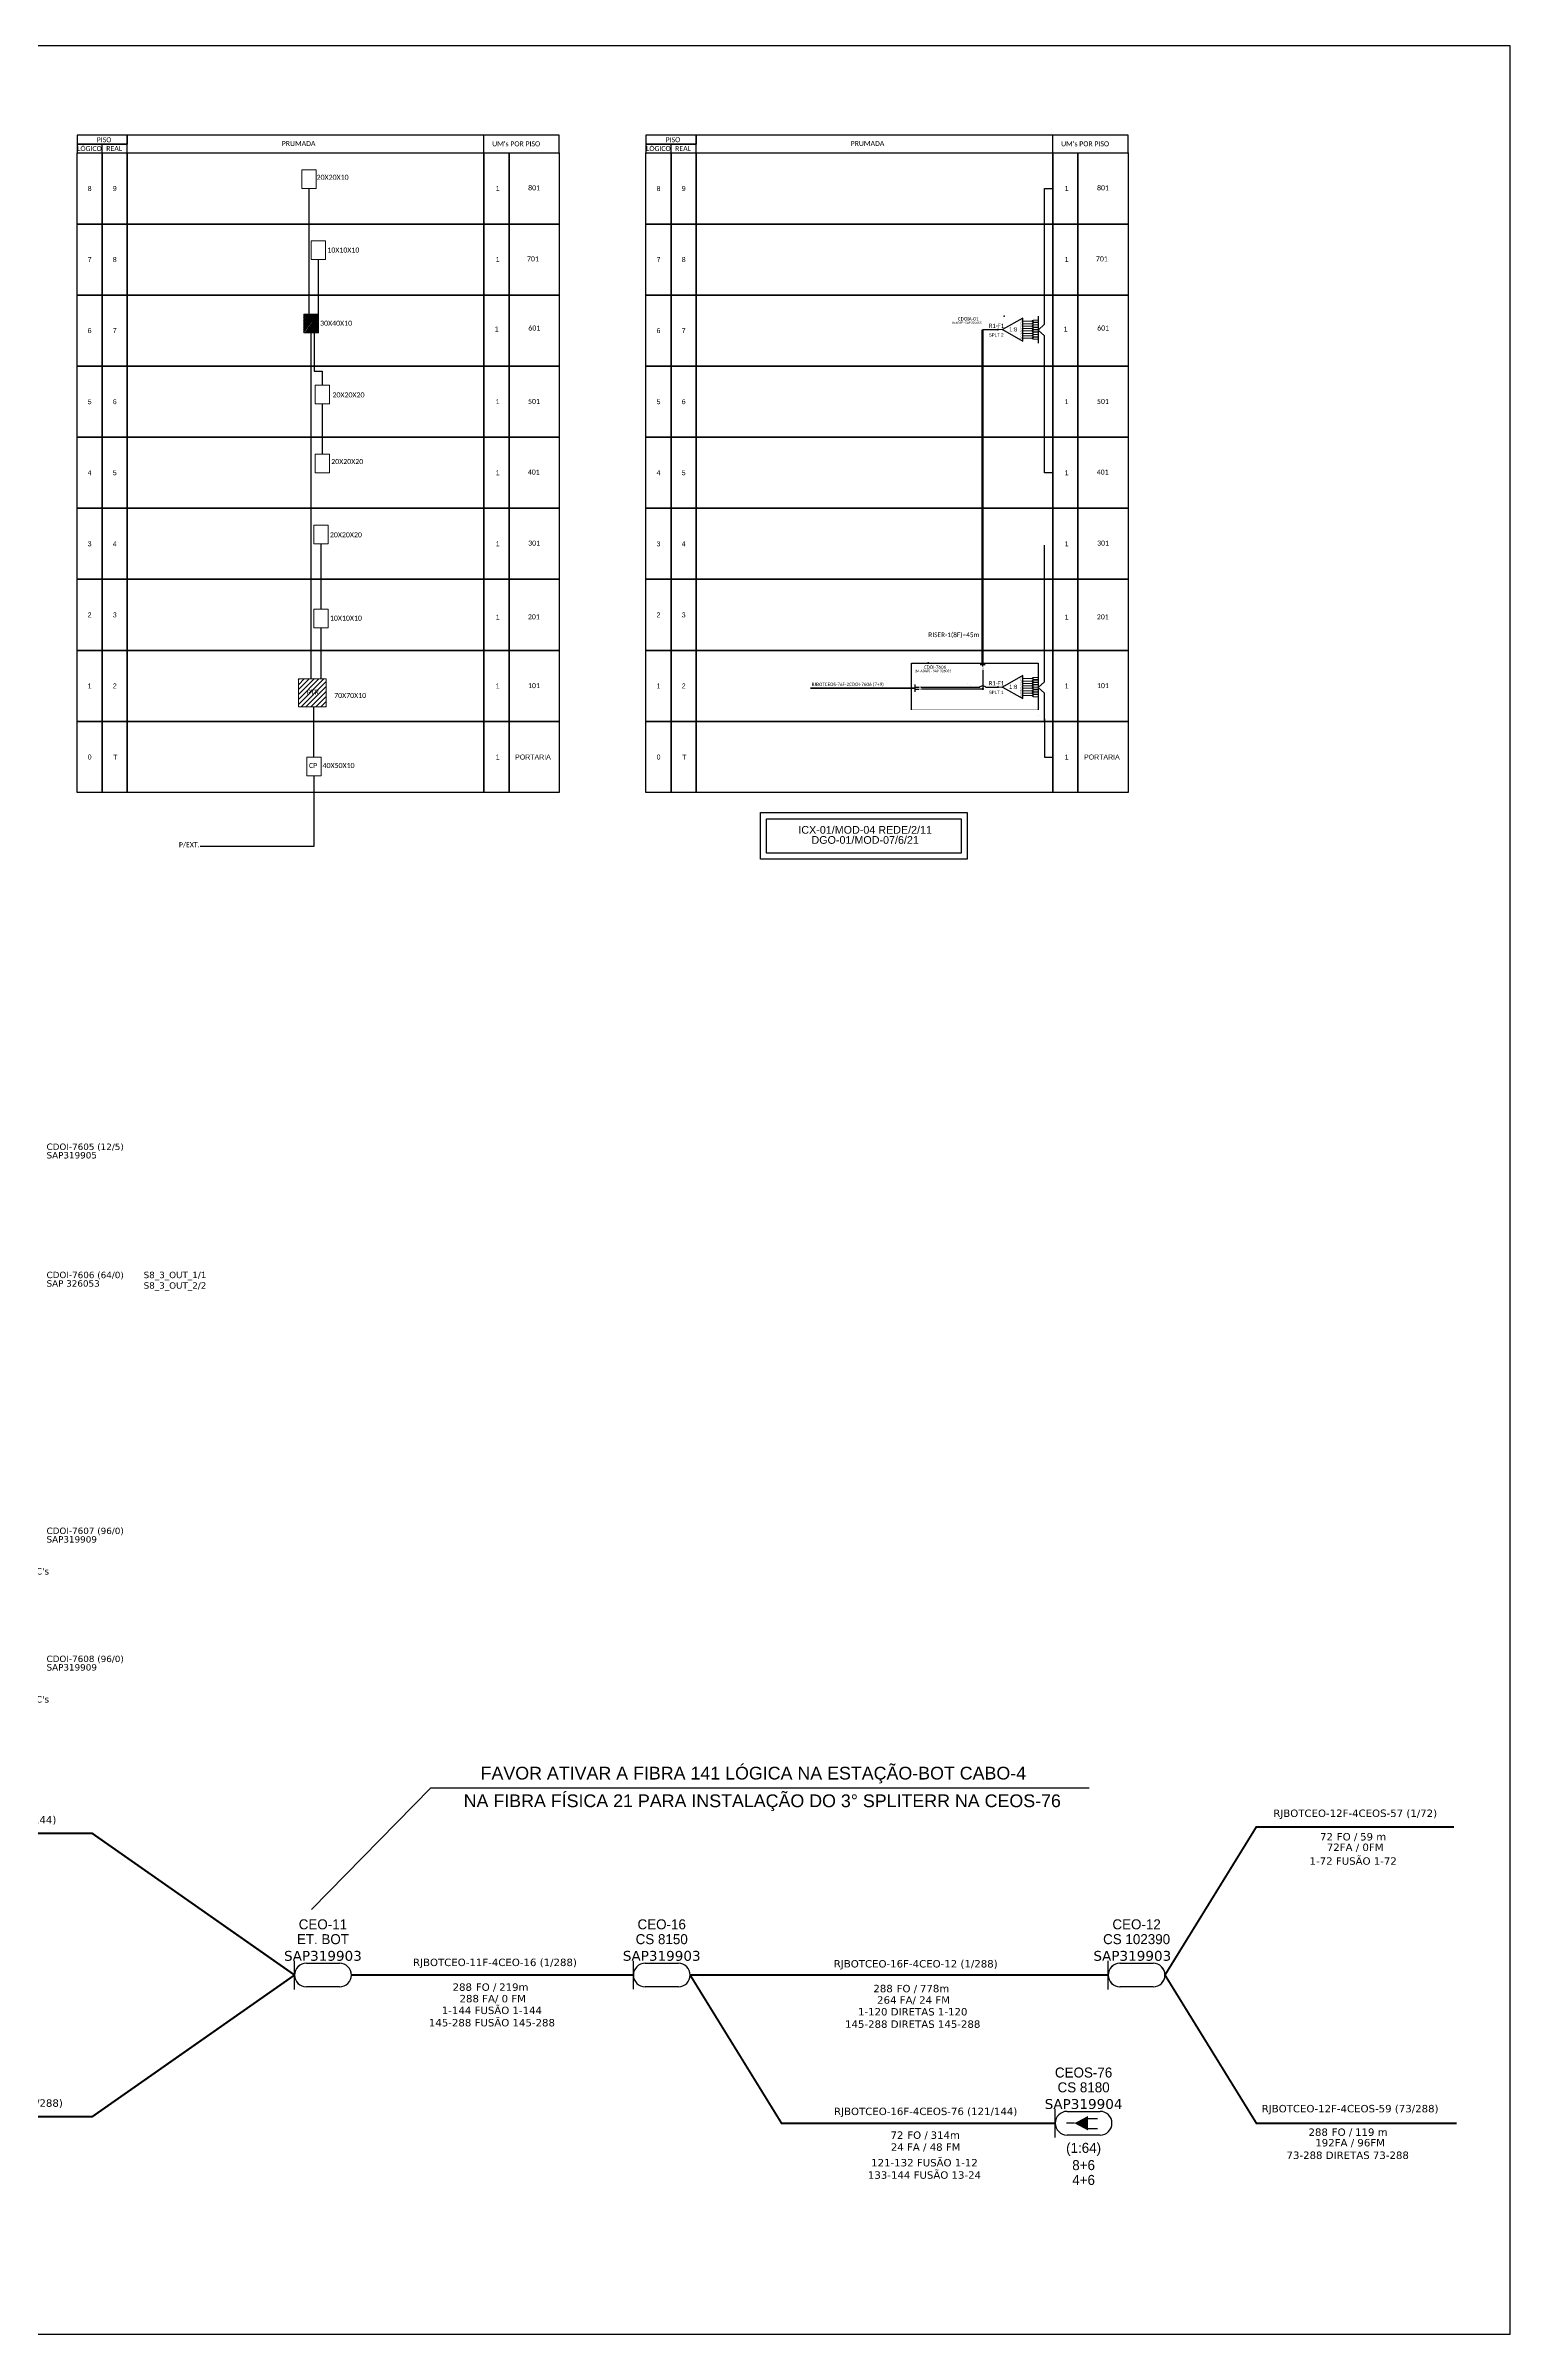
# Model space of a CAD drawing. Header units: millimetres. Extents: x -2326 to 56712, y 3364 to 45063.
# Drawn here: x 30029 to 56712, y 3364 to 45063 of the extents above; entities that cross this region are included whole.
import ezdxf
from ezdxf.enums import TextEntityAlignment as Align

# ---------------------------------------------------------------- set-up
doc = ezdxf.new("R2010")
doc.units = ezdxf.units.MM
doc.header["$LTSCALE"] = 0.1
doc.header["$MEASUREMENT"] = 0
doc.linetypes.add('DIVIDE', pattern=[1.25, 0.5, -0.25, 0, -0.25, 0, -0.25])
for name, color, linetype in [('CD a instalar', 1, 'Continuous'), ('CDO_INTERIOR', 1, 'Continuous'), ('CDO_PARDE', 1, 'Continuous'), ('CEO', 1, 'Continuous'), ('CEOS', 1, 'Continuous'), ('DUTO LATERAL', 7, 'Continuous'), ('linha de chamada', 5, 'Continuous')]:
    doc.layers.add(name, color=color, linetype=linetype)
doc.layers.add('Texto_Cabos', color=1, linetype='Continuous', lineweight=20)
doc.styles.add('ARIAL', font='arial.ttf')
doc.styles.add('siredit', font='verdana.ttf')
doc.styles.get("Standard").update_dxf_attribs({"font": 'arial.ttf'})
doc.styles.add('Style-font000', font='font000.shx')
doc.styles.add('WMF-Calibri0', font='calibri.ttf')
doc.dimstyles.get("Standard").update_dxf_attribs({"dimtxt": 0.18, "dimasz": 0.18, "dimexe": 0.18, "dimexo": 0.0625, "dimgap": 0.09, "dimtad": 0, "dimtih": 1, "dimtoh": 1, "dimdec": 4, "dimzin": 0, "dimdsep": 46, "dimtxsty": 'Standard', "dimcen": 0.09, "dimadec": 0, "dimazin": 0, "dimtfac": 1, "dimtdec": 4, "dimtofl": 0, "dimtmove": 0, "dimatfit": 3, "dimfxl": 0, "dimtolj": 1, "dimtzin": 0, "dimarcsym": 0})

# ---------------------------------------------------------------- blocks, each defined once
blk = doc.blocks.new('LEG_CDO64_DIR')
blk.add_point((0, 0))
at = {"color": 1, "style": 'WMF-Calibri0', "flags": 4}
blk.add_attdef('MODELO', text='', height=1.5, dxfattribs=at).set_placement((-1.5, -5.5), align=Align.CENTER)
blk.add_attdef('CDO', (-2.6, -3.6), '', height=2, dxfattribs=at)
blk = doc.blocks.new('A$C415C251F')
at = {"color": 3}
blk.add_point((0, 0), dxfattribs=at)
blk = doc.blocks.new('LEG_CDOIA8_C-SPLT_DIR')
at = {"color": 3}
blk.add_blockref('A$C415C251F', (0, 0), dxfattribs=at)
at = {"color": 1, "style": 'WMF-Calibri0', "flags": 4}
blk.add_attdef('CDO', (-26.8, -2.6), '', height=2, dxfattribs=at)
blk.add_attdef('MODELO', text='', height=1.5, dxfattribs=at).set_placement((-22.2, -4.5), align=Align.CENTER)
at = {"style": 'ARIAL', "flags": 4}
blk.add_attdef('SPLITAGEM', text='', height=1.5, dxfattribs=at).set_placement((-18.4, -12.6), align=Align.CENTER)
blk = doc.blocks.new('SPLT_1-8_SC-APC')
at = {"color": 1, "lineweight": 0}
blk.add_lwpolyline([(-17, -7.5), (-19.3, -7.5)], dxfattribs=at)
at = {"color": 1}
blk.add_lwpolyline([(-7.4, -2.1), (-17, -7.5), (-7.4, -13), (-7.4, -2.1)], dxfattribs=at)
at = {"color": 3, "lineweight": 0}
for points in [[(-3, -3.5), (-7.4, -3.5)], [(-7.4, -4.7), (-3, -4.7)], [(-7.4, -5.8), (-3, -5.8)], [(-7.4, -7), (-3, -7)], [(-7.4, -8.1), (-3, -8.1)], [(-7.4, -9.3), (-3, -9.3)], [(-7.4, -10.4), (-3, -10.4)], [(-2.4, -3), (-2.4, -4)], [(-2.4, -3), (0, -3)], [(-2.4, -4), (0, -4)], [(-2.4, -4.2), (-2.4, -5.2)], [(-2.4, -4.2), (0, -4.2)], [(-2.4, -5.2), (0, -5.2)], [(-2.4, -5.3), (-2.4, -6.3)], [(-2.4, -5.3), (0, -5.3)], [(-2.4, -6.3), (0, -6.3)], [(-2.4, -6.5), (-2.4, -7.5)], [(-2.4, -6.5), (0, -6.5)], [(-2.4, -7.5), (0, -7.5)], [(-2.4, -7.6), (-2.4, -8.6)], [(-2.4, -7.6), (0, -7.6)], [(-2.4, -8.6), (0, -8.6)], [(-2.4, -8.8), (-2.4, -9.8)], [(-2.4, -8.8), (0, -8.8)], [(-2.4, -9.8), (0, -9.8)], [(-2.4, -9.9), (-2.4, -10.9)], [(-2.4, -9.9), (0, -9.9)], [(-7.4, -11.6), (-3, -11.6)], [(-2.4, -10.9), (0, -10.9)], [(-2.4, -11.1), (-2.4, -12.1)], [(-2.4, -11.1), (0, -11.1)], [(-2.4, -12.1), (0, -12.1)]]:
    blk.add_lwpolyline(points, dxfattribs=at)
for points in [[(-3, -3.2), (-2.4, -3.2), (-2.4, -3.8), (-3, -3.8)], [(-3, -4.4), (-2.4, -4.4), (-2.4, -5), (-3, -5)], [(-3, -5.5), (-2.4, -5.5), (-2.4, -6.1), (-3, -6.1)], [(-3, -6.7), (-2.4, -6.7), (-2.4, -7.3), (-3, -7.3)], [(-3, -7.8), (-2.4, -7.8), (-2.4, -8.4), (-3, -8.4)], [(-3, -9), (-2.4, -9), (-2.4, -9.6), (-3, -9.6)], [(-3, -10.1), (-2.4, -10.1), (-2.4, -10.7), (-3, -10.7)], [(-3, -11.3), (-2.4, -11.3), (-2.4, -11.9), (-3, -11.9)]]:
    blk.add_lwpolyline(points, close=True, dxfattribs=at)
at = {"color": 1, "style": 'ARIAL'}
for s, height, p in [('1:8', 2, (-13.9, -8.4)), ('S1', 0.75, (-8.7, -3.8)), ('S2', 0.75, (-8.7, -5)), ('S3', 0.75, (-8.7, -6.2)), ('S4', 0.75, (-8.7, -7.4)), ('S5', 0.75, (-8.7, -8.6)), ('S6', 0.75, (-8.7, -9.7)), ('S7', 0.75, (-8.7, -10.8)), ('S8', 0.75, (-8.7, -11.9))]:
    blk.add_text(s, height=height, dxfattribs=at).set_placement(p)
blk = doc.blocks.new('ceo')
at = {"layer": 'CEO'}
for p, q in [((0.094, 0.094), (0.359, 0.094)), ((0.359, -0.094), (0.094, -0.094))]:
    blk.add_line(p, q, dxfattribs=at)
blk.add_lwpolyline([(0, -0.114), (0, 0.114)], dxfattribs=at)
for centre, start, end in [((0.094, 0), 90, 270), ((0.359, 0), 270, 90)]:
    blk.add_arc(centre, 0.0942, start, end, dxfattribs=at)
for tag, height, style, p in [('NOME?', 0.0798, 'Style-font000', (0.226, 0.404)), ('LOCAL?', 0.0798, 'Style-font000', (0.226, 0.286)), ('TIPO?', 0.0787, 'siredit', (0.226, 0.153))]:
    blk.add_attdef(tag, text='', height=height, dxfattribs=dict(at, style=style)).set_placement(p, align=Align.MIDDLE_CENTER)
at = {"layer": 'CEO', "style": 'siredit', "flags": 1}
for tag, height, p in [('ID', 0.0472, (0.226, 0.483)), ('COORX', 0.0394, (0.226, -0.094)), ('COORY', 0.0394, (0.226, -0.094))]:
    blk.add_attdef(tag, text='', height=height, dxfattribs=at).set_placement(p, align=Align.MIDDLE_CENTER)
at = {"layer": 'CEO', "style": 'Style-font000'}
blk.add_attdef('FIBRAS_RESERVA', text='', height=0.0798, dxfattribs=at).set_placement((0.226, -0.156), align=Align.TOP_CENTER)
blk = doc.blocks.new('Cabos_2')
at = {"layer": 'Texto_Cabos', "style": 'siredit'}
blk.add_text('FO /', height=1.5, dxfattribs=at).set_placement((0.44, -2), align=Align.MIDDLE_RIGHT)
at = {"layer": 'Texto_Cabos', "style": 'siredit', "flags": 1}
for tag, height, p in [('S/CORTE_R_PRIMARIA', 1.5, (0, 14)), ('ID', 1.5, (0, 16)), ('FUSÃO_R_PRIMARIA', 1.5, (0, 10)), ('COORX', 1, (0, 0)), ('COORY', 1, (0, 0)), ('T_CABOS', 1.5, (0, -4))]:
    blk.add_attdef(tag, text='', height=height, dxfattribs=at).set_placement(p, align=Align.MIDDLE_CENTER)
at = {"layer": 'Texto_Cabos', "style": 'siredit'}
for tag, p in [('N_CABOS_R_PRIMARIA', (0, 12)), ('FA/FM', (0, 2))]:
    blk.add_attdef(tag, text='', height=1.5, dxfattribs=at).set_placement(p, align=Align.MIDDLE_CENTER)
blk.add_attdef('S/CORTE', text='', height=1.5, dxfattribs=at).set_placement((0, 8), align=Align.CENTER)
for tag, p in [('N_CABOS_001', (-15.75, 3.42)), ('FUSÃO_001', (-0.47, 5.25))]:
    blk.add_attdef(tag, p, '', height=1.5, dxfattribs=at)
blk.add_attdef('FIBRAS', text='', height=1.5, dxfattribs=at).set_placement((-4.5, -2), align=Align.MIDDLE_RIGHT)
blk.add_attdef('METROS', text='', height=1.5, dxfattribs=at).set_placement((1, -2), align=Align.MIDDLE_LEFT)

msp = doc.modelspace()

# ---------------------------------------------------------------- hatches: boundary and pattern name
at = {"linetype": 'Continuous'}
h = msp.add_hatch(dxfattribs=at)
h.set_pattern_fill('ANSI31', color=1, scale=200, angle=10, style=0)
h.paths.add_polyline_path([(34827, 40175), (34734, 40175), (34734, 39834), (34996, 39834), (34996, 40175)])
h = msp.add_hatch(color=3)
h.dxf.hatch_style = 1
edge = h.paths.add_edge_path()
edge.add_arc((47377, 39890), 9.82, 0, 360)
h = msp.add_hatch(dxfattribs=at)
h.set_pattern_fill('ANSI31', color=1, scale=20.0772, style=0)
h.set_pattern_definition([(45, (-56704.54, -23028.845), (-45.0746, 45.0746), [])])
h.paths.add_polyline_path([(34887, 33525), (34633, 33525), (34633, 33017), (35141, 33017), (35141, 33525)])
h.paths.add_polyline_path([(34795, 33231), (34999, 33231), (34999, 33342), (34795, 33342)], flags=24)
h = msp.add_hatch(color=3)
h.dxf.hatch_style = 1
edge = h.paths.add_edge_path()
edge.add_arc((47376, 33377), 9.82, 0, 360)
h = msp.add_hatch(color=3)
h.dxf.hatch_style = 1
edge = h.paths.add_edge_path()
edge.add_arc((47100, 33342), 9.82, 0, 360)

# ---------------------------------------------------------------- linework, layer by layer
at = {"color": 3}
for p, q in [((48224, 32801), (48224, 32103)), ((48224, 32103), (48378, 32103))]:
    msp.add_line(p, q, dxfattribs=at)
at = {"color": 7}
msp.add_lwpolyline([(-2326, 3364), (56712, 3364), (56712, 45063), (-2326, 45063)], close=True, dxfattribs=at)
at = {"color": 0}
for points in [[(30600, 43273), (31515, 43273), (31515, 43435), (30600, 43435)], [(40965, 43273), (41881, 43273), (41881, 43435), (40965, 43435)], [(30600, 43110), (31515, 43110), (31515, 43273), (30600, 43273)], [(40965, 43110), (41881, 43110), (41881, 43273), (40965, 43273)]]:
    msp.add_lwpolyline(points, close=True, dxfattribs=at)
for points in [[(31515, 43110), (39385, 43110), (39385, 43435), (31515, 43435), (31515, 43435), (31515, 43273)], [(38011, 43110), (38011, 43435)], [(41881, 43110), (49751, 43110), (49751, 43435), (41881, 43435), (41881, 43435), (41881, 43273)], [(48377, 43110), (48377, 43435)], [(31057, 43110), (31057, 43273)], [(41423, 43110), (41423, 43273)]]:
    msp.add_lwpolyline(points)
for points in [[(30600, 43110), (31057, 43110), (31057, 41815), (30600, 41815)], [(31057, 43110), (31515, 43110), (31515, 41815), (31057, 41815)], [(31515, 43110), (38012, 43110), (38012, 41815), (31515, 41815)], [(38012, 43110), (38470, 43110), (38470, 41815), (38012, 41815)], [(38470, 43110), (39385, 43110), (39385, 41815), (38470, 41815)], [(40965, 43110), (41423, 43110), (41423, 41815), (40965, 41815)], [(41423, 43110), (41881, 43110), (41881, 41815), (41423, 41815)], [(41881, 43110), (48378, 43110), (48378, 41815), (41881, 41815)], [(48378, 43110), (48835, 43110), (48835, 41815), (48378, 41815)], [(48835, 43110), (49751, 43110), (49751, 41815), (48835, 41815)], [(30600, 41815), (31057, 41815), (31057, 40520), (30600, 40520)], [(31057, 41815), (31515, 41815), (31515, 40520), (31057, 40520)], [(31515, 41815), (38012, 41815), (38012, 40520), (31515, 40520)], [(38012, 41815), (38470, 41815), (38470, 40520), (38012, 40520)], [(38470, 41815), (39385, 41815), (39385, 40520), (38470, 40520)], [(40965, 41815), (41423, 41815), (41423, 40520), (40965, 40520)], [(41423, 41815), (41881, 41815), (41881, 40520), (41423, 40520)], [(41881, 41815), (48378, 41815), (48378, 40520), (41881, 40520)], [(48378, 41815), (48835, 41815), (48835, 40520), (48378, 40520)], [(48835, 41815), (49751, 41815), (49751, 40520), (48835, 40520)], [(30600, 40520), (31057, 40520), (31057, 39225), (30600, 39225)], [(31057, 40520), (31515, 40520), (31515, 39225), (31057, 39225)], [(31515, 40520), (38012, 40520), (38012, 39225), (31515, 39225)], [(38012, 40520), (38470, 40520), (38470, 39225), (38012, 39225)], [(38470, 40520), (39385, 40520), (39385, 39225), (38470, 39225)], [(40965, 40520), (41423, 40520), (41423, 39225), (40965, 39225)], [(41423, 40520), (41881, 40520), (41881, 39225), (41423, 39225)], [(41881, 40520), (48378, 40520), (48378, 39225), (41881, 39225)], [(48378, 40520), (48835, 40520), (48835, 39225), (48378, 39225)], [(48835, 40520), (49751, 40520), (49751, 39225), (48835, 39225)], [(30600, 39225), (31057, 39225), (31057, 37930), (30600, 37930)], [(31057, 39225), (31515, 39225), (31515, 37930), (31057, 37930)], [(31515, 39225), (38012, 39225), (38012, 37930), (31515, 37930)], [(38012, 39225), (38470, 39225), (38470, 37930), (38012, 37930)], [(38470, 39225), (39385, 39225), (39385, 37930), (38470, 37930)], [(40965, 39225), (41423, 39225), (41423, 37930), (40965, 37930)], [(41423, 39225), (41881, 39225), (41881, 37930), (41423, 37930)], [(41881, 39225), (48378, 39225), (48378, 37930), (41881, 37930)], [(48378, 39225), (48835, 39225), (48835, 37930), (48378, 37930)], [(48835, 39225), (49751, 39225), (49751, 37930), (48835, 37930)], [(30600, 37930), (31057, 37930), (31057, 36635), (30600, 36635)], [(31057, 37930), (31515, 37930), (31515, 36635), (31057, 36635)], [(31515, 37930), (38012, 37930), (38012, 36635), (31515, 36635)], [(38012, 37930), (38470, 37930), (38470, 36635), (38012, 36635)], [(38470, 37930), (39385, 37930), (39385, 36635), (38470, 36635)], [(40965, 37930), (41423, 37930), (41423, 36635), (40965, 36635)], [(41423, 37930), (41881, 37930), (41881, 36635), (41423, 36635)], [(41881, 37930), (48378, 37930), (48378, 36635), (41881, 36635)], [(48378, 37930), (48835, 37930), (48835, 36635), (48378, 36635)], [(48835, 37930), (49751, 37930), (49751, 36635), (48835, 36635)], [(30600, 36635), (31057, 36635), (31057, 35341), (30600, 35341)], [(31057, 36635), (31515, 36635), (31515, 35341), (31057, 35341)], [(31515, 36635), (38012, 36635), (38012, 35341), (31515, 35341)], [(38012, 36635), (38470, 36635), (38470, 35341), (38012, 35341)], [(38470, 36635), (39385, 36635), (39385, 35341), (38470, 35341)], [(40965, 36635), (41423, 36635), (41423, 35341), (40965, 35341)], [(41423, 36635), (41881, 36635), (41881, 35341), (41423, 35341)], [(41881, 36635), (48378, 36635), (48378, 35341), (41881, 35341)], [(48378, 36635), (48835, 36635), (48835, 35341), (48378, 35341)], [(48835, 36635), (49751, 36635), (49751, 35341), (48835, 35341)], [(30600, 35341), (31057, 35341), (31057, 34046), (30600, 34046)], [(31057, 35341), (31515, 35341), (31515, 34046), (31057, 34046)], [(31515, 35341), (38012, 35341), (38012, 34046), (31515, 34046)], [(38012, 35341), (38470, 35341), (38470, 34046), (38012, 34046)], [(38470, 35341), (39385, 35341), (39385, 34046), (38470, 34046)], [(40965, 35341), (41423, 35341), (41423, 34046), (40965, 34046)], [(41423, 35341), (41881, 35341), (41881, 34046), (41423, 34046)], [(41881, 35341), (48378, 35341), (48378, 34046), (41881, 34046)], [(48378, 35341), (48835, 35341), (48835, 34046), (48378, 34046)], [(48835, 35341), (49751, 35341), (49751, 34046), (48835, 34046)], [(30600, 34046), (31057, 34046), (31057, 32751), (30600, 32751)], [(31057, 34046), (31515, 34046), (31515, 32751), (31057, 32751)], [(31515, 34046), (38012, 34046), (38012, 32751), (31515, 32751)], [(38012, 34046), (38470, 34046), (38470, 32751), (38012, 32751)], [(38470, 34046), (39385, 34046), (39385, 32751), (38470, 32751)], [(40965, 34046), (41423, 34046), (41423, 32751), (40965, 32751)], [(41423, 34046), (41881, 34046), (41881, 32751), (41423, 32751)], [(41881, 34046), (48378, 34046), (48378, 32751), (41881, 32751)], [(48378, 34046), (48835, 34046), (48835, 32751), (48378, 32751)], [(48835, 34046), (49751, 34046), (49751, 32751), (48835, 32751)], [(30600, 32751), (31057, 32751), (31057, 31456), (30600, 31456)], [(31057, 32751), (31515, 32751), (31515, 31456), (31057, 31456)], [(31515, 32751), (38012, 32751), (38012, 31456), (31515, 31456)], [(38012, 32751), (38470, 32751), (38470, 31456), (38012, 31456)], [(38470, 32751), (39385, 32751), (39385, 31456), (38470, 31456)], [(40965, 32751), (41423, 32751), (41423, 31456), (40965, 31456)], [(41423, 32751), (41881, 32751), (41881, 31456), (41423, 31456)], [(41881, 32751), (48378, 32751), (48378, 31456), (41881, 31456)], [(48378, 32751), (48835, 32751), (48835, 31456), (48378, 31456)], [(48835, 32751), (49751, 32751), (49751, 31456), (48835, 31456)]]:
    msp.add_lwpolyline(points, close=True)
at = {"color": 0, "lineweight": 0}
for points in [[(34696, 42803), (34958, 42803), (34958, 42462), (34696, 42462)], [(34866, 41508), (35128, 41508), (35128, 41168), (34866, 41168)], [(34935, 38880), (35197, 38880), (35197, 38539), (34935, 38539)], [(34935, 37624), (35197, 37624), (35197, 37283), (34935, 37283)], [(34911, 36329), (35173, 36329), (35173, 35988), (34911, 35988)], [(34915, 34798), (35176, 34798), (35176, 34457), (34915, 34457)], [(34784, 32103), (35046, 32103), (35046, 31763), (34784, 31763)]]:
    msp.add_lwpolyline(points, close=True, dxfattribs=at)
at = {"color": 3}
for points in [[(34827, 40175), (34827, 42462)], [(48378, 37283), (48225, 37283), (48224, 39776), (48114, 39882), (48224, 39988), (48224, 42462), (48378, 42462)], [(34997, 40175), (34997, 41168)], [(34865, 33525), (34865, 39834)], [(34920, 39834), (34920, 39134), (35066, 39134), (35066, 38880)], [(35066, 38539), (35066, 37624)], [(35045, 34798), (35045, 35988)], [(48224, 32751), (48224, 33264), (48114, 33369), (48224, 33475), (48224, 35966)], [(35045, 33525), (35045, 34457)], [(45871, 33377), (45942, 33377)], [(46826, 33444), (46826, 33444), (46826, 33444)], [(46871, 33410), (46871, 33410), (46871, 33410)], [(46916, 33375), (46916, 33375), (46916, 33375)], [(34915, 32103), (34915, 33017)], [(46961, 33341), (46961, 33341), (46961, 33341)], [(34915, 31763), (34915, 30470), (32845, 30470)]]:
    msp.add_lwpolyline(points, dxfattribs=at)
at = {"color": 1, "lineweight": 0}
for points in [[(34734, 40175), (34996, 40175), (34996, 39834), (34734, 39834)], [(34633, 33525), (35141, 33525), (35141, 33017), (34633, 33017)]]:
    msp.add_lwpolyline(points, close=True, dxfattribs=at)
at = {"color": 1}
for points in [[(48114, 40133), (48114, 39643)], [(45801, 32963), (45801, 33815), (48114, 33815), (48114, 32963)], [(45871, 33292), (45871, 33426)], [(48114, 32856), (48114, 32854)]]:
    msp.add_lwpolyline(points, dxfattribs=at)
at = {"color": 5, "const_width": 38.9}
msp.add_lwpolyline([(47098, 33788), (47098, 39890)], dxfattribs=at)
at = {"color": 5}
for points in [[(47098, 39890), (47376, 39890)], [(47055, 33788), (47145, 33788)], [(47100, 33750), (47100, 33788)], [(47100, 33693), (47100, 33342)]]:
    msp.add_lwpolyline(points, dxfattribs=at)
at = {"color": 1, "const_width": 27.6}
msp.add_lwpolyline([(43960, 33359), (45871, 33359)], dxfattribs=at)
at = {"color": 3}
msp.add_lwpolyline([(45982, 33377), (47046, 33377, -0.495369), (47155, 33377), (47155, 33377), (47376, 33377)], format="xyb", dxfattribs=at)
at = {"color": 2}
for points in [[(45871, 33342), (45942, 33342)], [(47100, 33342), (45987, 33342)]]:
    msp.add_lwpolyline(points, dxfattribs=at)
for points in [[(43049, 31090), (46820, 31090), (46820, 30241), (43049, 30241)], [(43162, 30977), (46707, 30977), (46707, 30354), (43162, 30354)]]:
    msp.add_lwpolyline(points, close=True, dxfattribs=at)
at = {"color": 3}
for centre in [(47377, 39890), (47376, 33377), (47100, 33342)]:
    msp.add_circle(centre, 9.82, dxfattribs=at)
for p in [(47462, 39890), (47462, 33377)]:
    msp.add_point(p)
at = {"layer": 'CD a instalar', "color": 7, "linetype": 'Continuous', "const_width": 36}
for points in [[(55687, 12609), (52087, 12609), (50422, 9909)], [(34562, 9909), (30876, 12490), (27276, 12490)], [(34562, 9909), (30876, 7328), (27276, 7328)], [(41770, 9909), (49387, 9909)], [(55734, 7209), (52087, 7209), (50422, 9909)]]:
    msp.add_lwpolyline(points, dxfattribs=at)
at = {"layer": 'CD a instalar', "color": 5, "linetype": 'Continuous', "const_width": 36}
for points in [[(35597, 9909), (40735, 9909)], [(48421, 7209), (43435, 7209), (41770, 9909)]]:
    msp.add_lwpolyline(points, dxfattribs=at)
at = {"layer": 'CEO', "color": 5}
for p, q in [((34777, 10124), (35382, 10124)), ((35382, 9693), (34777, 9693))]:
    msp.add_line(p, q, dxfattribs=at)
at = {"layer": 'CEO', "color": 7}
for p, q in [((40950, 10124), (41555, 10124)), ((49603, 10124), (50207, 10124)), ((41555, 9693), (40950, 9693)), ((50207, 9693), (49603, 9693))]:
    msp.add_line(p, q, dxfattribs=at)
at = {"layer": 'CEO', "color": 5}
msp.add_lwpolyline([(34562, 9649), (34562, 10169)], dxfattribs=at)
at = {"layer": 'CEO', "color": 7}
for points in [[(40735, 9649), (40735, 10169)], [(49387, 9649), (49387, 10169)]]:
    msp.add_lwpolyline(points, dxfattribs=at)
at = {"layer": 'CEO', "color": 5}
for centre, start, end in [((34777, 9909), 90, 270), ((35382, 9909), 270, 90)]:
    msp.add_arc(centre, 215, start, end, dxfattribs=at)
at = {"layer": 'CEO', "color": 7}
for centre, start, end in [((40950, 9909), 90, 270), ((41555, 9909), 270, 90), ((49603, 9909), 90, 270), ((50207, 9909), 270, 90)]:
    msp.add_arc(centre, 215, start, end, dxfattribs=at)
at = {"layer": 'CEOS', "color": 5}
for p, q in [((48637, 7424), (49241, 7424)), ((49241, 6993), (48637, 6993))]:
    msp.add_line(p, q, dxfattribs=at)
for points in [[(48421, 6949), (48421, 7469)], [(48772, 7209), (48627, 7209)], [(49010, 7294), (49194, 7294)], [(49010, 7115), (49194, 7115)]]:
    msp.add_lwpolyline(points, dxfattribs=at)
msp.add_lwpolyline([(48772, 7209, 0, 266, 0), (49021, 7209, 266, 266, 0)], format="xyseb", dxfattribs=at)
for centre, start, end in [((48637, 7209), 90, 270), ((49241, 7209), 270, 90)]:
    msp.add_arc(centre, 215, start, end, dxfattribs=at)
at = {"layer": 'linha de chamada', "color": 1, "linetype": 'Continuous', "ltscale": 0.6, "const_width": 0.4}
for points in [[(48114, 40133), (46537, 40133)], [(46537, 40133), (46537, 39643)], [(48114, 39643), (46537, 39643)]]:
    msp.add_lwpolyline(points, dxfattribs=at)
at = {"layer": 'linha de chamada', "color": 3, "linetype": 'Continuous', "ltscale": 0.6, "const_width": 0.4}
msp.add_lwpolyline([(48224, 35966), (48378, 35966)], dxfattribs=at)
at = {"layer": 'linha de chamada', "color": 1, "linetype": 'Continuous', "ltscale": 0.35, "const_width": 0.4}
msp.add_lwpolyline([(48114, 32963), (45801, 32963)], dxfattribs=at)

# ---------------------------------------------------------------- block references
at = {"color": 1}
ref = msp.add_blockref('LEG_CDOIA8_C-SPLT_DIR', (47493, 40136), dxfattribs=dict(at, xscale=30.42000000000001, yscale=30.42000000000001, zscale=30.42000000000001))
ref.add_attrib('CDO', 'CDOIA-01', (46649, 40057), dxfattribs={"color": 1, "height": 60.8, "style": 'WMF-Calibri0'})
ref.add_attrib('MODELO', '(8 ADAP - SAP 324610)', dxfattribs={"color": 1, "height": 38.02, "style": 'WMF-Calibri0'}).set_placement((46816, 39998), align=Align.CENTER)
at = {"color": 3, "xscale": 38.31548141820675, "yscale": 38.31548141820675, "zscale": 38.31548141820675}
for p in [(48114, 40179), (48114, 33666)]:
    msp.add_blockref('SPLT_1-8_SC-APC', p, dxfattribs=at)
at = {"color": 1}
ref = msp.add_blockref('LEG_CDO64_DIR', (46108, 33817), dxfattribs=dict(at, xscale=29.45401003384497, yscale=29.45401003874838, zscale=29.45401003349019))
ref.add_attrib('CDO', 'CDOI-7606', (46031, 33712), dxfattribs={"color": 1, "height": 58.9, "style": 'WMF-Calibri0'})
ref.add_attrib('MODELO', '(64 ADAP) - SAP 326053', dxfattribs={"color": 1, "height": 44.18, "style": 'WMF-Calibri0'}).set_placement((46194, 33649), align=Align.CENTER)
at = {"layer": 'CDO_PARDE', "linetype": 'DIVIDE'}
ref = msp.add_blockref('Cabos_2', (53887, 12609), dxfattribs=dict(at, xscale=90, yscale=90, zscale=90))
ref.add_attrib('N_CABOS', 'RJBOTCEO-12F-4CEOS-57 (1/72)', dxfattribs={"layer": 'Texto_Cabos', "color": 7, "height": 135, "style": 'siredit'}).set_placement((53887, 12857), align=Align.MIDDLE_CENTER)
ref.add_attrib('FUSÃO_001', '1-72 FUSÃO 1-72', (53056, 11919), dxfattribs={"layer": 'Texto_Cabos', "color": 7, "height": 135, "style": 'siredit'})
ref.add_attrib('FA/FM', '72FA / 0FM', dxfattribs={"layer": 'Texto_Cabos', "color": 7, "height": 135, "style": 'siredit'}).set_placement((53887, 12237), align=Align.MIDDLE_CENTER)
ref.add_attrib('FIBRAS', '72', dxfattribs={"layer": 'Texto_Cabos', "color": 7, "height": 135, "style": 'siredit'}).set_placement((53482, 12429), align=Align.MIDDLE_RIGHT)
ref.add_attrib('METROS', '59 m', dxfattribs={"layer": 'Texto_Cabos', "color": 7, "height": 135, "style": 'siredit'}).set_placement((53977, 12429), align=Align.MIDDLE_LEFT)
at = {"layer": 'CDO_PARDE', "color": 7, "linetype": 'DIVIDE'}
ref = msp.add_blockref('Cabos_2', (29076, 12490), dxfattribs=dict(at, xscale=90, yscale=90, zscale=90))
ref.add_attrib('N_CABOS', 'RJBOTF-4CEO-11 (1/144)', dxfattribs={"layer": 'Texto_Cabos', "color": 7, "height": 135, "style": 'siredit'}).set_placement((29076, 12738), align=Align.MIDDLE_CENTER)
ref.add_attrib('FA/FM', '144 FA / 0 FM', dxfattribs={"layer": 'Texto_Cabos', "color": 7, "height": 135, "style": 'siredit'}).set_placement((29076, 12118), align=Align.MIDDLE_CENTER)
ref.add_attrib('FIBRAS', '144', dxfattribs={"layer": 'Texto_Cabos', "color": 7, "height": 135, "style": 'siredit'}).set_placement((28671, 12310), align=Align.MIDDLE_RIGHT)
ref.add_attrib('METROS', '214 m', dxfattribs={"layer": 'Texto_Cabos', "color": 7, "height": 135, "style": 'siredit'}).set_placement((29166, 12310), align=Align.MIDDLE_LEFT)
ref = msp.add_blockref('Cabos_2', (29076, 7328), dxfattribs=dict(at, xscale=90, yscale=90, zscale=90))
ref.add_attrib('N_CABOS', 'RJBOTF-4CEO-11 (145/288)', dxfattribs={"layer": 'Texto_Cabos', "color": 7, "height": 135, "style": 'siredit'}).set_placement((29076, 7576), align=Align.MIDDLE_CENTER)
ref.add_attrib('FA/FM', '144 FA / 0 FM', dxfattribs={"layer": 'Texto_Cabos', "color": 7, "height": 135, "style": 'siredit'}).set_placement((29076, 6955), align=Align.MIDDLE_CENTER)
ref.add_attrib('FIBRAS', '144', dxfattribs={"layer": 'Texto_Cabos', "color": 7, "height": 135, "style": 'siredit'}).set_placement((28671, 7148), align=Align.MIDDLE_RIGHT)
ref.add_attrib('METROS', '214 m', dxfattribs={"layer": 'Texto_Cabos', "color": 7, "height": 135, "style": 'siredit'}).set_placement((29166, 7148), align=Align.MIDDLE_LEFT)
at = {"layer": 'CDO_PARDE', "linetype": 'DIVIDE'}
ref = msp.add_blockref('Cabos_2', (53795, 7226), dxfattribs=dict(at, xscale=90, yscale=90, zscale=90))
ref.add_attrib('N_CABOS', 'RJBOTCEO-12F-4CEOS-59 (73/288)', dxfattribs={"layer": 'Texto_Cabos', "color": 7, "height": 135, "style": 'siredit'}).set_placement((53795, 7475), align=Align.MIDDLE_CENTER)
ref.add_attrib('FUSÃO_001', '73-288 DIRETAS 73-288', (52636, 6558), dxfattribs={"layer": 'Texto_Cabos', "color": 7, "height": 135, "style": 'siredit'})
ref.add_attrib('FA/FM', '192FA / 96FM', dxfattribs={"layer": 'Texto_Cabos', "color": 7, "height": 135, "style": 'siredit'}).set_placement((53795, 6854), align=Align.MIDDLE_CENTER)
ref.add_attrib('FIBRAS', '288', dxfattribs={"layer": 'Texto_Cabos', "color": 7, "height": 135, "style": 'siredit'}).set_placement((53390, 7046), align=Align.MIDDLE_RIGHT)
ref.add_attrib('METROS', '119 m', dxfattribs={"layer": 'Texto_Cabos', "color": 7, "height": 135, "style": 'siredit'}).set_placement((53885, 7046), align=Align.MIDDLE_LEFT)
at = {"layer": 'CEO', "color": 5}
ref = msp.add_blockref('ceo', (34562, 9909), dxfattribs=dict(at, xscale=2286.000000000131, yscale=2285.999999999967, zscale=2286))
ref.add_attrib('NOME?', 'CEO-11', dxfattribs={"color": 5, "height": 182.5, "style": 'Style-font000'}).set_placement((35079, 10833), align=Align.MIDDLE_CENTER)
ref.add_attrib('LOCAL?', 'ET. BOT', dxfattribs={"color": 5, "height": 182.5, "style": 'Style-font000'}).set_placement((35079, 10563), align=Align.MIDDLE_CENTER)
ref.add_attrib('TIPO?', 'SAP319903', dxfattribs={"color": 5, "height": 180, "style": 'siredit'}).set_placement((35079, 10259), align=Align.MIDDLE_CENTER)
at = {"layer": 'CEO', "color": 7}
ref = msp.add_blockref('ceo', (49387, 9909), dxfattribs=dict(at, xscale=2286.000000000131, yscale=2285.999999999967, zscale=2286))
ref.add_attrib('NOME?', 'CEO-12', dxfattribs={"color": 7, "height": 182.5, "style": 'Style-font000'}).set_placement((49905, 10833), align=Align.MIDDLE_CENTER)
ref.add_attrib('LOCAL?', 'CS 102390', dxfattribs={"color": 7, "height": 182.5, "style": 'Style-font000'}).set_placement((49905, 10563), align=Align.MIDDLE_CENTER)
ref.add_attrib('TIPO?', 'SAP319903  ', dxfattribs={"color": 7, "height": 180, "style": 'siredit'}).set_placement((49905, 10259), align=Align.MIDDLE_CENTER)

# ---------------------------------------------------------------- texts
at = {"color": 0, "style": 'WMF-Calibri0'}
for s, height, p in [('     PISO', 91, (30796, 43305)), ('     PISO', 91, (41162, 43305)), ('  LÓGICO', 91, (30537, 43145)), ('    REAL', 91, (31003, 43145)), ('PRUMADA', 91, (34329, 43236)), ("UM's POR PISO", 90.96, (38163, 43231)), ('  LÓGICO', 91, (40903, 43145)), ('    REAL', 91, (41368, 43145)), ('PRUMADA', 91, (44694, 43236)), ("UM's POR PISO", 90.96, (48529, 43231))]:
    msp.add_text(s, height=height, dxfattribs=at).set_placement(p)
for s, height, style, p in [('20X20X10', 91.6, 'WMF-Calibri0', (34964, 42621)), ('801', 91.6, 'WMF-Calibri0', (38818, 42429)), ('801', 91.6, 'WMF-Calibri0', (49184, 42429)), ('10X10X10', 91.6, 'WMF-Calibri0', (35160, 41295)), ('701 ', 91.6, 'WMF-Calibri0', (38797, 41134)), ('701 ', 91.6, 'WMF-Calibri0', (49163, 41134)), ('30X40X10', 91.6, 'WMF-Calibri0', (35028, 39962)), ('601 ', 91.6, 'WMF-Calibri0', (38822, 39874)), ('SPLT 2', 57.5, 'ARIAL', (47212, 39765)), ('601 ', 91.6, 'WMF-Calibri0', (49187, 39874)), ('20X20X20', 91.6, 'WMF-Calibri0', (35254, 38656)), ('501 ', 91.6, 'WMF-Calibri0', (38816, 38537)), ('501 ', 91.6, 'WMF-Calibri0', (49182, 38537)), ('20X20X20', 91.6, 'WMF-Calibri0', (35231, 37441)), ('401 ', 91.6, 'WMF-Calibri0', (38812, 37249)), ('401 ', 91.6, 'WMF-Calibri0', (49178, 37249)), ('20X20X20', 91.6, 'WMF-Calibri0', (35207, 36106)), ('301 ', 91.6, 'WMF-Calibri0', (38819, 35955)), ('301 ', 91.6, 'WMF-Calibri0', (49185, 35955)), ('10X10X10', 91.6, 'WMF-Calibri0', (35207, 34588)), ('201 ', 91.6, 'WMF-Calibri0', (38814, 34612)), ('201 ', 91.6, 'WMF-Calibri0', (49180, 34612)), ('101 ', 91.6, 'WMF-Calibri0', (38816, 33358)), ('101 ', 91.6, 'WMF-Calibri0', (49182, 33358)), ('PTR', 91.6, 'WMF-Calibri0', (34785, 33240)), ('70X70X10', 91.6, 'WMF-Calibri0', (35284, 33179)), ('SPLT 1', 57.5, 'ARIAL', (47212, 33252)), ('CP', 91.6, 'WMF-Calibri0', (34825, 31903)), ('40X50X10', 91.6, 'WMF-Calibri0', (35073, 31903)), ('P/EXT.', 91.6, 'WMF-Calibri0', (32455, 30460))]:
    msp.add_text(s, height=height, dxfattribs=dict(style=style)).set_placement(p)
at = {"color": 5, "style": 'WMF-Calibri0'}
for s, height, p in [('R1-F1', 76.6, (47213, 39923)), ('RISER-1(8F)=45m', 85.63, (46109, 34287)), ('R1-F1', 76.6, (47213, 33410))]:
    msp.add_text(s, height=height, dxfattribs=at).set_placement(p)
at = {"color": 1, "style": 'WMF-Calibri0'}
msp.add_text('RJBOTCEOS-76F-2CDOI-7606 (7+9)', height=60, dxfattribs=at).set_placement((44641, 33427, 66), align=Align.MIDDLE_CENTER)
at = {"style": 'ARIAL'}
for s, height, p in [('01', 22.4, (45965, 33377)), ('01', 19.8, (47100, 33721)), ('02', 22.4, (45965, 33342))]:
    msp.add_text(s, height=height, dxfattribs=at).set_placement(p, align=Align.MIDDLE_CENTER)
at = {"color": 2, "style": 'ARIAL'}
for s, p in [('ICX-01/MOD-04 REDE/2/11', (44959, 30776)), ('DGO-01/MOD-07/6/21', (44959, 30592))]:
    msp.add_text(s, height=140.09, dxfattribs=at).set_placement(p, align=Align.MIDDLE_CENTER)
at = {"style": 'ARIAL', "flags": 12}
for tag, text, p in [('8', 'XX', (30828, 42462)), ('9', '7', (31286, 42462)), ('1', 'XX', (38264, 42462)), ('8', 'XX', (41194, 42462)), ('9', '7', (41652, 42462)), ('1', 'XX', (48630, 42462)), ('7', 'XX', (30828, 41168)), ('8', '7', (31286, 41168)), ('1', 'XX', (38264, 41168)), ('7', 'XX', (41194, 41168)), ('8', '7', (41652, 41168)), ('1', 'XX', (48630, 41168)), ('6', 'XX', (30828, 39873)), ('7', 'XX', (31286, 39873)), ('1', 'XX', (38246, 39902)), ('6', 'XX', (41194, 39873)), ('7', 'XX', (41652, 39873)), ('1', 'XX', (48612, 39902)), ('5', 'XX', (30828, 38578)), ('6', 'XX', (31286, 38578)), ('1', 'XX', (38264, 38578)), ('5', 'XX', (41194, 38578)), ('6', 'XX', (41652, 38578)), ('1', 'XX', (48630, 38578)), ('4', 'XX', (30828, 37283)), ('5', 'XX', (31286, 37283)), ('1', 'XX', (38264, 37283)), ('4', 'XX', (41194, 37283)), ('5', 'XX', (41652, 37283)), ('1', 'XX', (48630, 37283)), ('3', 'XX', (30828, 35988)), ('4', 'XX', (31286, 35988)), ('1', 'XX', (38264, 35988)), ('3', 'XX', (41194, 35988)), ('4', 'XX', (41652, 35988)), ('1', 'XX', (48630, 35988)), ('2', 'XX', (30828, 34693)), ('3', 'XX', (31286, 34693)), ('1', 'XX', (38264, 34652)), ('2', 'XX', (41194, 34693)), ('3', 'XX', (41652, 34693)), ('1', 'XX', (48630, 34652)), ('1', 'XX', (30828, 33398)), ('2', 'XX', (31286, 33398)), ('1', '0', (38264, 33398)), ('1', 'XX', (41194, 33398)), ('2', 'XX', (41652, 33398)), ('1', '0', (48630, 33398)), ('0', 'XX', (30828, 32103)), ('T', 'XX', (31297, 32098)), ('1', 'XX', (38264, 32103)), ('PORTARIA', 'XX', (38906, 32103)), ('0', 'XX', (41194, 32103)), ('T', 'XX', (41663, 32098)), ('1', 'XX', (48630, 32103)), ('PORTARIA', 'XX', (49272, 32103))]:
    msp.add_attdef(tag, text=text, height=91, dxfattribs=at).set_placement(p, align=Align.MIDDLE_CENTER)
at = {"layer": 'CDO_INTERIOR', "color": 7, "linetype": 'Continuous', "style": 'siredit'}
for s, height, p in [('CDOI-7605 (12/5)', 116.64, (30043, 25002)), ('SAP319905', 116.6, (30043, 24847)), ('CDOI-7607 (96/0)', 116.64, (30043, 18004)), ('SAP319909', 116.6, (30043, 17848)), ("72 UC's", 116.6, (29479, 17266)), ('CDOI-7608 (96/0)', 116.64, (30043, 15671)), ('SAP319909', 116.6, (30043, 15516)), ("74 UC's", 116.6, (29479, 14933))]:
    msp.add_text(s, height=height, rotation=359.9724, dxfattribs=at).set_placement(p, align=Align.MIDDLE_LEFT)
at = {"layer": 'CDO_INTERIOR', "color": 1, "linetype": 'Continuous', "style": 'siredit'}
for s, height, p in [('CDOI-7606 (64/0)', 116.64, (30043, 22666)), ('SAP 326053', 116.6, (30043, 22511)), ('S8_3_OUT_1/1', 116.64, (31812, 22666)), ('S8_3_OUT_2/2', 116.64, (31812, 22474))]:
    msp.add_text(s, height=height, rotation=359.9724, dxfattribs=at).set_placement(p, align=Align.MIDDLE_LEFT)
at = {"layer": 'CEO', "color": 7, "linetype": 'Continuous'}
for s, height, style, p in [('CEO-16', 182.5, 'Style-font000', (41252, 10833)), ('CS 8150', 182.5, 'Style-font000', (41252, 10563)), ('SAP319903', 180, 'siredit', (41252, 10259))]:
    msp.add_text(s, height=height, dxfattribs=dict(at, style=style)).set_placement(p, align=Align.MIDDLE_CENTER)
at = {"layer": 'CEOS', "color": 5, "linetype": 'Continuous'}
for s, height, style, p in [('CEOS-76', 182.5, 'Style-font000', (48939, 8133)), ('CS 8180', 182.5, 'Style-font000', (48939, 7863)), ('SAP319904', 180, 'siredit', (48939, 7559))]:
    msp.add_text(s, height=height, dxfattribs=dict(at, style=style)).set_placement(p, align=Align.MIDDLE_CENTER)
at = {"layer": 'CEOS', "color": 5, "linetype": 'Continuous', "style": 'Style-font000'}
for s, p in [('(1:64)', (48939, 6851)), ('4+6', (48939, 6267)), ('8+6', (48939, 6537))]:
    msp.add_text(s, height=182.5, dxfattribs=at).set_placement(p, align=Align.TOP_CENTER)
at = {"layer": 'DUTO LATERAL', "color": 2, "style": 'ARIAL'}
for s, p in [('FAVOR ATIVAR A FIBRA 141 LÓGICA NA ESTAÇÃO-BOT CABO-4', (37952, 13472)), ('NA FIBRA FÍSICA 21 PARA INSTALAÇÃO DO 3° SPLITERR NA CEOS-76 ', (37644, 12968))]:
    msp.add_text(s, height=232.39, dxfattribs=at).set_placement(p)
at = {"layer": 'Texto_Cabos', "color": 7, "linetype": 'Continuous', "style": 'siredit'}
for s, p in [('RJBOTCEO-11F-4CEO-16 (1/288)', (38213, 10140)), ('RJBOTCEO-16F-4CEO-12 (1/288)', (45880, 10114)), ('288 FA/ 0 FM', (38173, 9479)), ('264 FA/ 24 FM', (45840, 9454)), ('RJBOTCEO-16F-4CEOS-76 (121/144)', (46061, 7425)), ('24 FA / 48 FM', (46061, 6774))]:
    msp.add_text(s, height=135, dxfattribs=at).set_placement(p, align=Align.MIDDLE_CENTER)
for s, p in [('288', (37795, 9689)), ('288', (45462, 9663)), ('72', (45656, 6992))]:
    msp.add_text(s, height=135, dxfattribs=at).set_placement(p, align=Align.MIDDLE_RIGHT)
at = {"layer": 'Texto_Cabos', "color": 7, "style": 'siredit'}
for p in [(38239, 9689), (45906, 9663), (46100, 6992)]:
    msp.add_text('FO /', height=135, dxfattribs=at).set_placement(p, align=Align.MIDDLE_RIGHT)
at = {"layer": 'Texto_Cabos', "color": 7, "linetype": 'Continuous', "style": 'siredit'}
for s, p in [('219m', (38290, 9689)), ('778m', (45957, 9663)), ('314m', (46151, 6992))]:
    msp.add_text(s, height=135, dxfattribs=at).set_placement(p, align=Align.MIDDLE_LEFT)
at = {"layer": 'Texto_Cabos', "color": 7, "char_height": 135, "attachment_point": 5, "style": 'siredit'}
for s, insert in [('1-144 FUSÃO 1-144\\P145-288 FUSÃO 145-288', (38158, 9152)), ('1-120 DIRETAS 1-120\\P145-288 DIRETAS 145-288', (45825, 9126)), ('121-132 FUSÃO 1-12\\P133-144 FUSÃO 13-24', (46040, 6376))]:
    msp.add_mtext(s, dxfattribs=dict(at, insert=insert))

# ---------------------------------------------------------------- leaders
at = {"layer": 'DUTO LATERAL', "color": 2}
msp.add_leader([(34868, 11104), (37047, 13318), (49040, 13318)], dimstyle='Standard', override={"dimasz": 2, "dimgap": 0.09, "dimtad": 0, "dimzin": 1}, dxfattribs=at)

doc.saveas('drawing.dxf')
